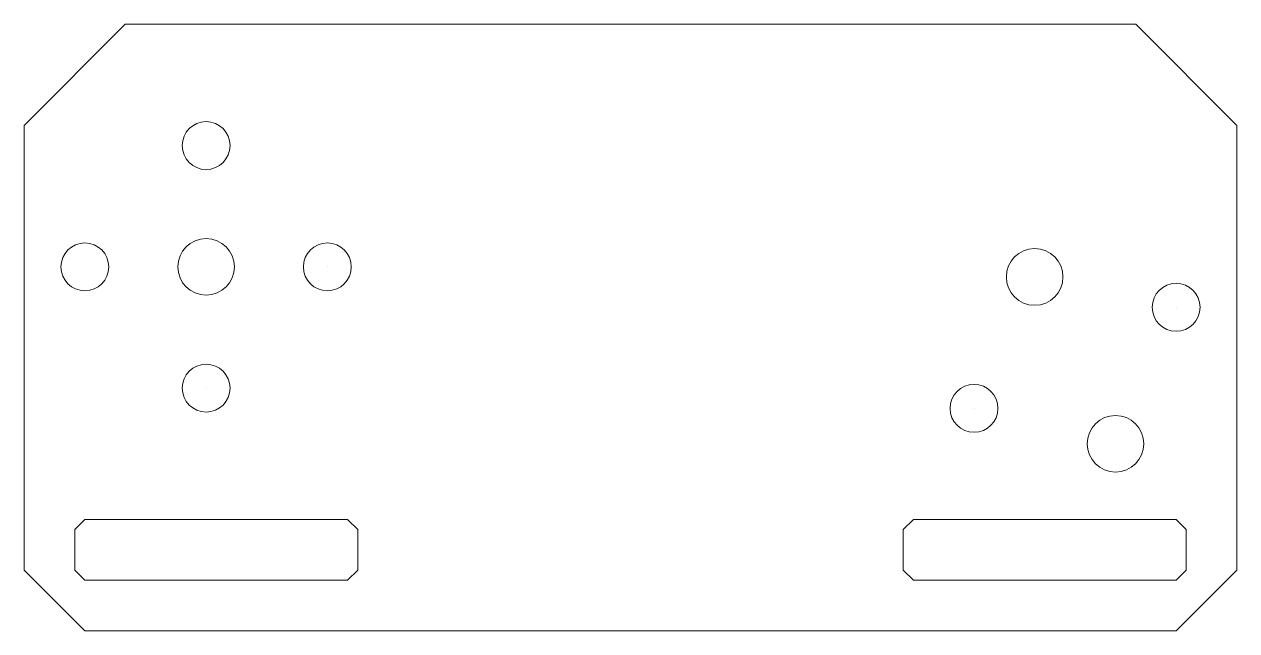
# Model space of a CAD drawing. Header units: inches. Extents: x 0 to 3, y -1.5 to 0.
import ezdxf

# ---------------------------------------------------------------- set-up
doc = ezdxf.new("R2010")
doc.units = ezdxf.units.IN
doc.header["$MEASUREMENT"] = 0
doc.layers.add('Layer 1', color=7, linetype='Continuous')

# ---------------------------------------------------------------- blocks, each defined once
blk = doc.blocks.new('block 2')
at = {"layer": 'Layer 1', "lineweight": 0}
blk.add_open_spline([(2.5, -0.695), (2.5387, -0.695), (2.57, -0.6637), (2.57, -0.625), (2.57, -0.5863), (2.5387, -0.555), (2.5, -0.555), (2.4613, -0.555), (2.43, -0.5863), (2.43, -0.625), (2.43, -0.6637), (2.4613, -0.695), (2.5, -0.695)], degree=3, knots=[0, 0, 0, 0, 1, 1, 1, 2, 2, 2, 3, 3, 3, 4, 4, 4, 4], dxfattribs=at)

msp = doc.modelspace()

# ---------------------------------------------------------------- linework, layer by layer
at = {"layer": 'Layer 1', "lineweight": 0}
for points in [[(0, -0.25), (0.25, 0)], [(2.75, 0), (0.25, 0)], [(3, -0.25), (2.75, 0)], [(0, -0.25), (0, -1.35)], [(3, -1.35), (3, -0.25)], [(0.75, -0.6), (0.75, -0.6)], [(2.85, -0.7), (2.85, -0.7)], [(0.45, -0.9), (0.45, -0.9)], [(2.35, -0.95), (2.35, -0.95)], [(0.125, -1.25), (0.15, -1.225)], [(0.15, -1.225), (0.8, -1.225)], [(0.825, -1.25), (0.8, -1.225)], [(2.175, -1.25), (2.2, -1.225)], [(2.85, -1.225), (2.2, -1.225)], [(2.875, -1.25), (2.85, -1.225)], [(0.125, -1.35), (0.125, -1.25)], [(0.825, -1.25), (0.825, -1.35)], [(2.175, -1.25), (2.175, -1.35)], [(2.875, -1.35), (2.875, -1.25)], [(0, -1.35), (0.15, -1.5)], [(0.125, -1.35), (0.15, -1.375)], [(0.8, -1.375), (0.825, -1.35)], [(2.175, -1.35), (2.2, -1.375)], [(3, -1.35), (2.85, -1.5)], [(2.85, -1.375), (2.875, -1.35)], [(0.8, -1.375), (0.15, -1.375)], [(2.2, -1.375), (2.85, -1.375)], [(0.15, -1.5), (2.85, -1.5)]]:
    msp.add_lwpolyline(points, dxfattribs=at)
for points in [[(0.45, -0.3592), (0.4827, -0.3592), (0.5092, -0.3327), (0.5092, -0.3), (0.5092, -0.2673), (0.4827, -0.2408), (0.45, -0.2408), (0.4173, -0.2408), (0.3908, -0.2673), (0.3908, -0.3), (0.3908, -0.3327), (0.4173, -0.3592), (0.45, -0.3592)], [(0.45, -0.67), (0.4887, -0.67), (0.52, -0.6387), (0.52, -0.6), (0.52, -0.5613), (0.4887, -0.53), (0.45, -0.53), (0.4113, -0.53), (0.38, -0.5613), (0.38, -0.6), (0.38, -0.6387), (0.4113, -0.67), (0.45, -0.67)], [(0.15, -0.6592), (0.1827, -0.6592), (0.2092, -0.6327), (0.2092, -0.6), (0.2092, -0.5673), (0.1827, -0.5408), (0.15, -0.5408), (0.1173, -0.5408), (0.0908, -0.5673), (0.0908, -0.6), (0.0908, -0.6327), (0.1173, -0.6592), (0.15, -0.6592)], [(0.75, -0.6592), (0.7827, -0.6592), (0.8092, -0.6327), (0.8092, -0.6), (0.8092, -0.5673), (0.7827, -0.5408), (0.75, -0.5408), (0.7173, -0.5408), (0.6908, -0.5673), (0.6908, -0.6), (0.6908, -0.6327), (0.7173, -0.6592), (0.75, -0.6592)], [(2.85, -0.7592), (2.8827, -0.7592), (2.9092, -0.7327), (2.9092, -0.7), (2.9092, -0.6673), (2.8827, -0.6408), (2.85, -0.6408), (2.8173, -0.6408), (2.7908, -0.6673), (2.7908, -0.7), (2.7908, -0.7327), (2.8173, -0.7592), (2.85, -0.7592)], [(0.45, -0.9592), (0.4827, -0.9592), (0.5092, -0.9327), (0.5092, -0.9), (0.5092, -0.8673), (0.4827, -0.8408), (0.45, -0.8408), (0.4173, -0.8408), (0.3908, -0.8673), (0.3908, -0.9), (0.3908, -0.9327), (0.4173, -0.9592), (0.45, -0.9592)], [(2.35, -1.0092), (2.3827, -1.0092), (2.4092, -0.9827), (2.4092, -0.95), (2.4092, -0.9173), (2.3827, -0.8908), (2.35, -0.8908), (2.3173, -0.8908), (2.2908, -0.9173), (2.2908, -0.95), (2.2908, -0.9827), (2.3173, -1.0092), (2.35, -1.0092)], [(2.7, -1.1075), (2.7387, -1.1075), (2.77, -1.0762), (2.77, -1.0375), (2.77, -0.9988), (2.7387, -0.9675), (2.7, -0.9675), (2.6613, -0.9675), (2.63, -0.9988), (2.63, -1.0375), (2.63, -1.0762), (2.6613, -1.1075), (2.7, -1.1075)]]:
    msp.add_open_spline(points, degree=3, knots=[0, 0, 0, 0, 1, 1, 1, 2, 2, 2, 3, 3, 3, 4, 4, 4, 4], dxfattribs=at)

# ---------------------------------------------------------------- block references
at = {"layer": 'Layer 1'}
msp.add_blockref('block 2', (0, 0), dxfattribs=at)

doc.saveas('drawing.dxf')
